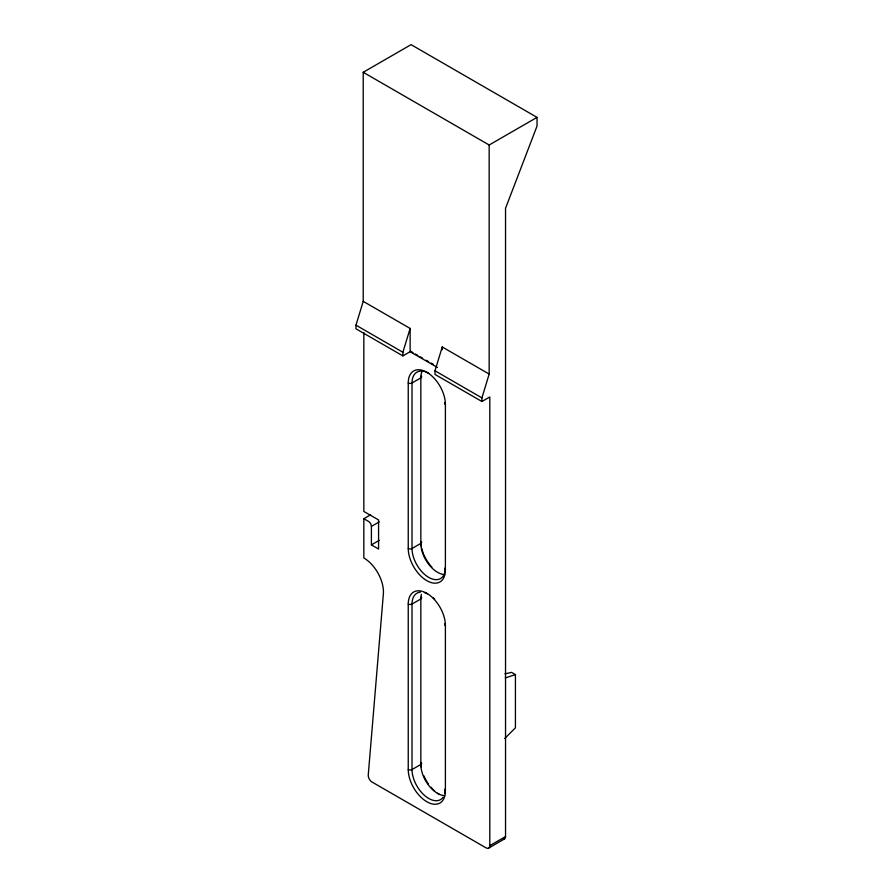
<?xml version="1.0" encoding="UTF-8"?>
<svg xmlns="http://www.w3.org/2000/svg" width="893" height="893" viewBox="0 0 893 893"><rect width="100%" height="100%" fill="white"/><g stroke="black" fill="none" stroke-linecap="round" stroke-linejoin="round"><path stroke-width="1.34" d="M437.492 367.503L410.133 351.708L402.888 355.894L355.972 328.803L355.972 325.164L363.217 301.354L363.217 72.288L411.07 44.65L537.028 117.374L537.028 126.092L505.538 208.27L505.538 836.562A5.347 3.081 60 0 1 502.603 839.119M402.888 355.894L402.888 352.255L410.133 328.434L363.217 301.354M481.93 401.515L435.003 374.435L435.003 370.796L442.247 346.975L489.163 374.067L481.93 397.887L481.93 401.515L489.799 396.972L489.799 845.649A5.347 3.081 60 0 1 486.015 847.837L372.013 782.022A5.347 3.081 60 0 1 368.251 775.079L383.365 593.957A27.728 16.007 60 0 0 363.842 557.98L363.842 518.71L370.595 514.814M504.69 738.522L515.428 727.817L515.428 674.583L511.644 672.396L504.913 673.835M363.217 72.288L489.163 145.001L537.028 117.374M363.842 332.576L363.842 511.432L378.576 519.949L378.576 549.028L371.399 544.886L371.399 526.412L379.268 521.869M371.399 544.886L379.268 540.343M489.799 845.649L505.538 836.562M488.371 848.238L504.121 839.152M505.248 677.954L515.428 674.583M410.624 351.262L413.024 352.646M415.424 354.041L417.824 355.425M420.223 356.809L422.623 358.193M426.218 360.27L428.618 361.654M431.018 363.038L433.418 364.422M355.972 325.164L402.888 352.255M435.003 370.796L481.93 397.887M363.842 518.71L368.508 521.4A4.097 2.366 60 0 1 371.399 526.412M489.163 145.001L489.163 374.067M445.395 404.429L445.395 569.935A26.277 15.17 60 0 1 426.821 580.662A26.277 15.17 60 0 1 408.246 548.492L408.246 382.974A26.277 15.17 60 0 1 426.821 372.247A26.277 15.17 60 0 1 445.395 404.429A2.668 1.54 0 0 1 444.971 402.564M445.395 625.491L445.395 791.008A26.277 15.17 60 0 1 426.821 801.735A26.277 15.17 60 0 1 408.246 769.554L408.246 604.048A26.277 15.17 60 0 1 426.821 593.32A26.277 15.17 60 0 1 445.395 625.491A2.668 1.54 0 0 1 444.971 623.638M442.247 346.975L442.247 349.721M410.133 328.434L410.133 351.708M408.246 382.974A2.668 1.54 0 0 0 412.019 382.974L420.837 377.884A2.668 1.54 0 0 0 421.262 376.02M408.246 548.492A2.668 1.54 0 0 0 412.019 548.492L420.837 543.39A2.668 1.54 0 0 0 421.262 541.538M445.395 569.935A2.668 1.54 0 0 1 444.971 568.071M408.246 604.048A2.668 1.54 0 0 0 412.019 604.048L420.837 598.957A2.668 1.54 0 0 0 421.262 597.093M408.246 769.554A2.668 1.54 0 0 0 412.019 769.554L420.837 764.464A2.668 1.54 0 0 0 421.262 762.6M445.395 791.008A2.668 1.54 0 0 1 444.971 789.144M420.369 592.171A23.598 13.629 60 0 0 412.019 604.048L412.019 769.554A23.598 13.629 60 0 0 424.387 795.306A23.598 13.629 60 0 0 443.162 797.17M424.387 592.572A23.598 13.629 60 0 1 427.624 593.823M433.027 597.562A23.598 13.629 60 0 1 434.69 599.136M421.407 594.291A23.598 13.629 60 0 0 420.837 598.957L420.837 764.464A23.598 13.629 60 0 0 444.58 795.641M445.25 791.254A23.598 13.629 60 0 1 444.826 793.486M424.387 371.499A23.598 13.629 60 0 0 412.019 382.974L412.019 548.492A23.598 13.629 60 0 0 425.816 575.427A23.598 13.629 60 0 0 444.39 573.764M425.448 371.834A23.598 13.629 60 0 1 428.707 373.341M422.4 370.64A23.598 13.629 60 0 0 420.837 377.884L420.837 543.39A23.598 13.629 60 0 0 444.58 574.567M445.25 570.192A23.598 13.629 60 0 1 444.826 572.413M431.855 567.178A26.277 15.17 60 0 1 423.829 554.62M423.327 553.381A26.277 15.17 60 0 1 421.742 548.358M421.239 545.913A26.277 15.17 60 0 1 420.938 543.513M439.412 794.457A26.277 15.17 60 0 1 437.481 793.218M434.612 790.952A26.277 15.17 60 0 1 430.973 787.246M428.495 784.065A26.277 15.17 60 0 1 423.829 775.693M421.239 766.987A26.277 15.17 60 0 1 420.938 764.575"/></g></svg>
